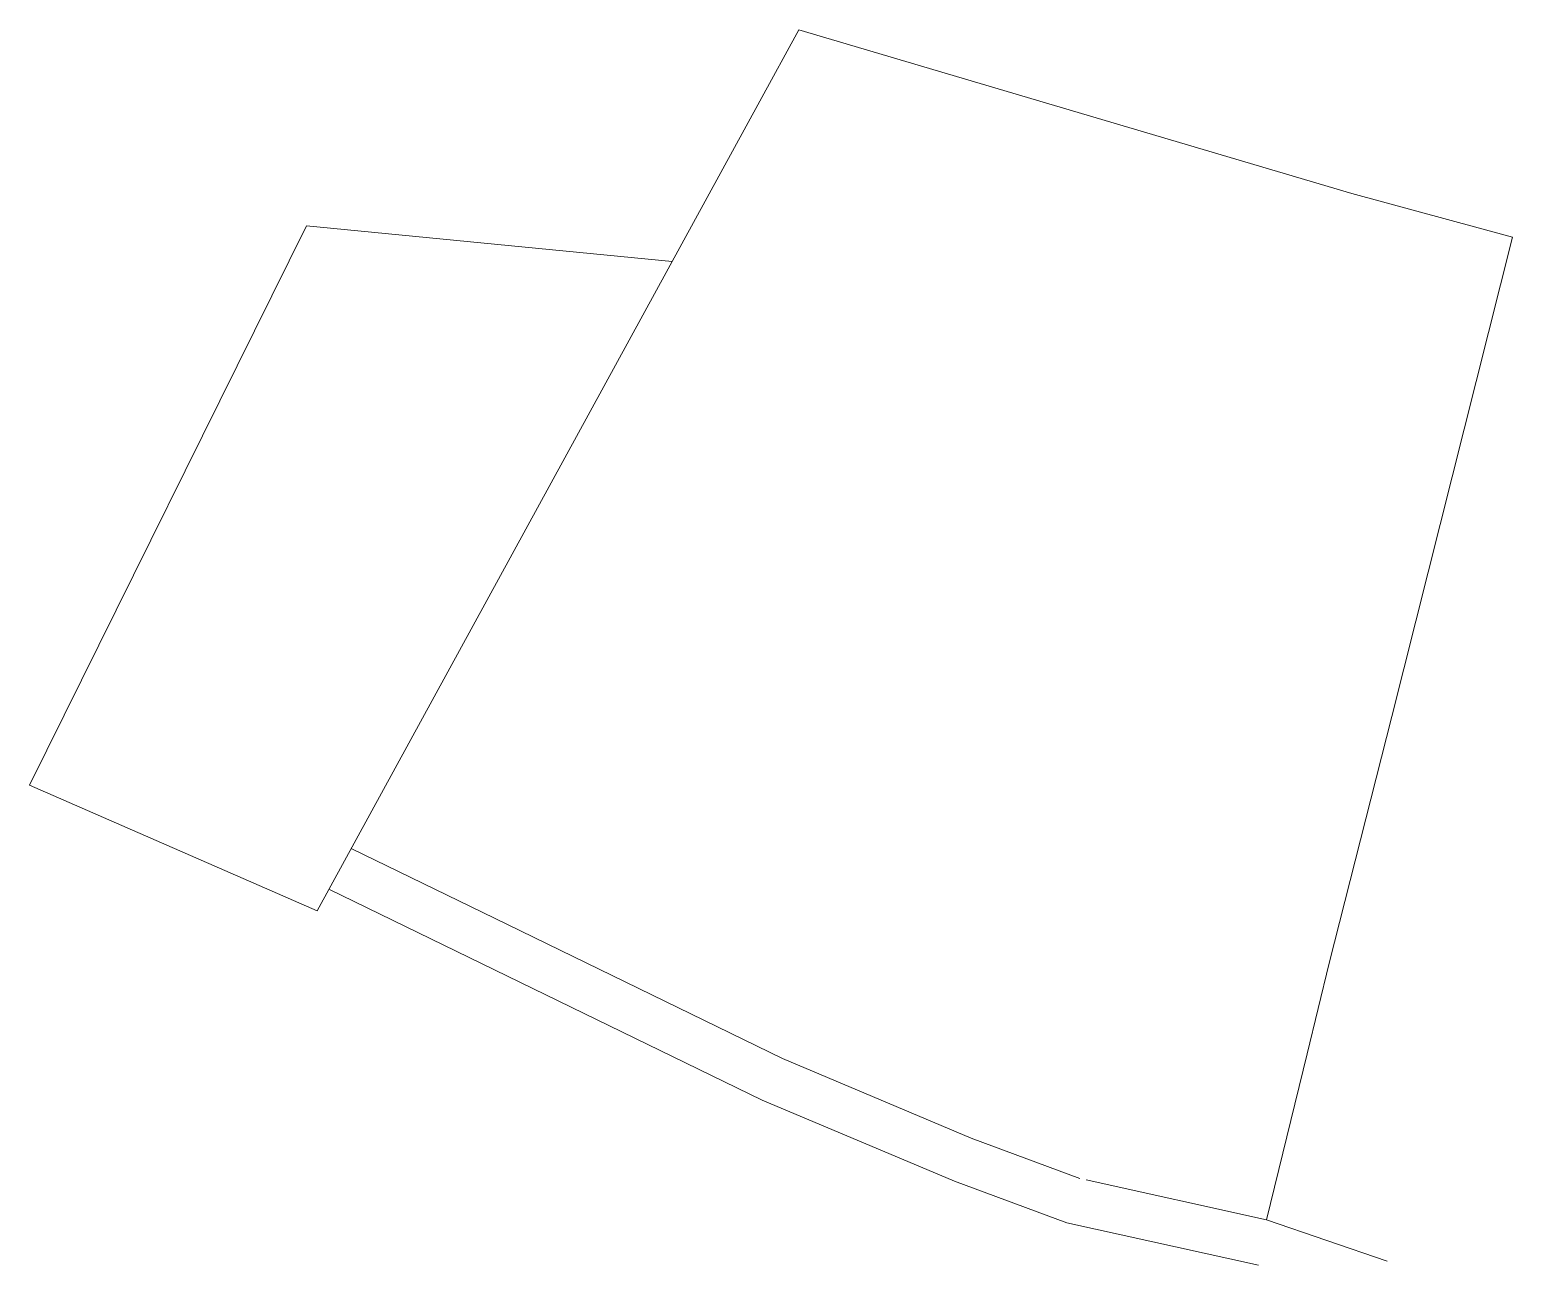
# Model space of a CAD drawing. Header units: metres. Extents: x 549063.2 to 549143.4, y 1838478.5 to 1838545.3.
import ezdxf

# ---------------------------------------------------------------- set-up
doc = ezdxf.new("R2010")
doc.units = ezdxf.units.M
doc.layers.add('22', color=7, linetype='Continuous', lineweight=13)
doc.layers.add('23', color=7, linetype='Continuous', lineweight=13)

msp = doc.modelspace()

# ---------------------------------------------------------------- linework, layer by layer
at = {"layer": '22'}
msp.add_line((549063.24, 1838504.42), (549078.22, 1838534.65), dxfattribs=at)
msp.add_lwpolyline([(549130.15, 1838480.92), (549132.34, 1838489.9), (549133.54, 1838494.8), (549136.92, 1838508.13), (549143.44, 1838534.04), (549134.75, 1838536.4), (549104.85, 1838545.26)], dxfattribs=at)
at = {"layer": '23'}
for p, q in [((549104.85, 1838545.26), (549078.79, 1838497.63)), ((549078.22, 1838534.65), (549097.99, 1838532.72)), ((549063.24, 1838504.42), (549078.79, 1838497.63)), ((549079.43, 1838498.8), (549102.87, 1838487.39)), ((549130.15, 1838480.92), (549120.39, 1838483.08)), ((549136.66, 1838478.69), (549130.15, 1838480.92))]:
    msp.add_line(p, q, dxfattribs=at)
for points in [[(549080.63, 1838501), (549088.38, 1838497.23), (549103.97, 1838489.64)], [(549120.04, 1838483.16), (549114.17, 1838485.33), (549103.97, 1838489.64)], [(549129.71, 1838478.46), (549119.35, 1838480.75), (549113.26, 1838483.01), (549102.87, 1838487.39)]]:
    msp.add_lwpolyline(points, dxfattribs=at)

doc.saveas('drawing.dxf')
